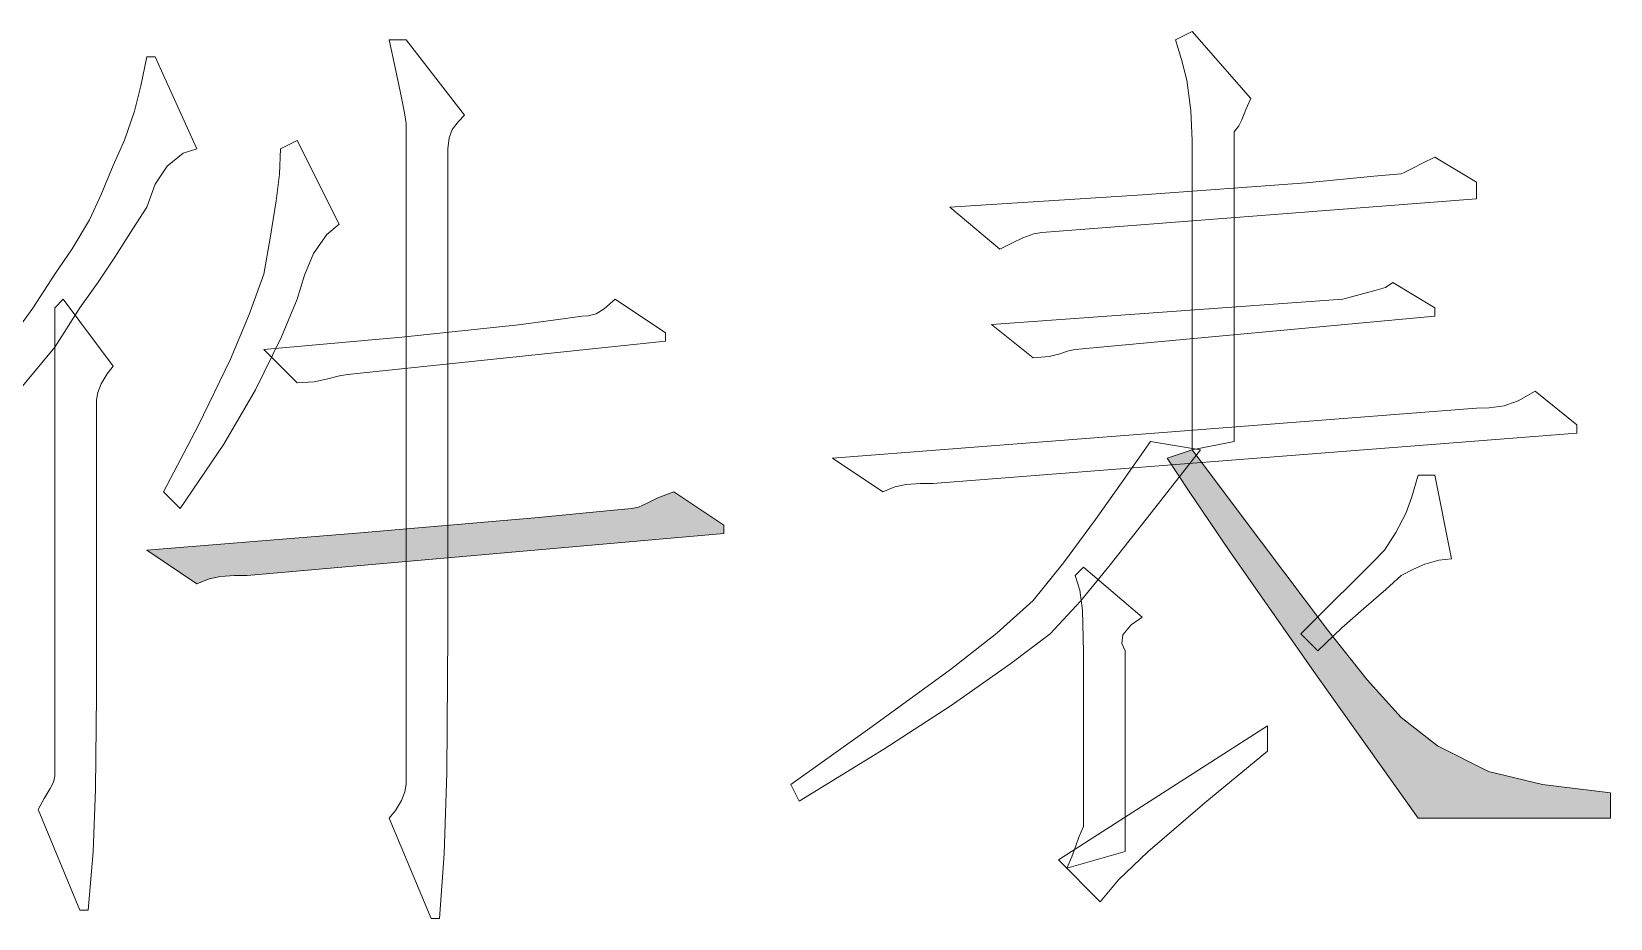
# Model space of a CAD drawing. Extents: x 457 to 4918, y -67 to 391.
# Drawn here: x 3565.27 to 3573.8, y 29.61 to 34.4 of the extents above; entities that cross this region are included whole.
import ezdxf

# ---------------------------------------------------------------- set-up
doc = ezdxf.new("R2010")
doc.units = 0
doc.header["$LTSCALE"] = 40
doc.header["$MEASUREMENT"] = 0
doc.layers.add('at_Entity', color=7, linetype='CONTINUOUS')
doc.layers.add('at_Solid', color=7, linetype='CONTINUOUS')

msp = doc.modelspace()

# ---------------------------------------------------------------- hatches: boundary and pattern name
at = {"layer": 'at_Solid'}
for points in [[(3572.7604, 30.1526), (3572.218, 30.9139), (3571.7434, 31.5925), (3571.5241, 31.9168), (3571.4044, 32.0963), (3571.54, 32.1415), (3571.9136, 31.6421), (3572.2703, 31.1694), (3572.4858, 30.8995), (3572.67, 30.695), (3572.8656, 30.5424), (3573.1408, 30.4047), (3573.4338, 30.3345), (3573.8, 30.2882), (3573.8, 30.1526)], [(3569.0087, 31.6894), (3566.4322, 31.4634), (3566.3644, 31.4627), (3566.2881, 31.4577), (3566.2265, 31.4443), (3566.161, 31.4182), (3565.8898, 31.599), (3567.024, 31.6916), (3567.9865, 31.7745), (3568.3761, 31.8115), (3568.5115, 31.825), (3568.5468, 31.8328), (3568.595, 31.8543), (3568.6526, 31.8827), (3568.7375, 31.9154), (3569.0087, 31.7346)]]:
    msp.add_hatch(color=0, dxfattribs=at).paths.add_polyline_path(points)

# ---------------------------------------------------------------- linework, layer by layer
at = {"layer": 'at_Entity', "color": 7, "lineweight": 20}
for p, q in [((3571.4496, 34.3563), (3571.54, 34.4015)), ((3571.54, 34.4015), (3571.8564, 34.0399)), ((3567.2006, 34.3563), (3567.291, 34.3563)), ((3567.2333, 34.1993), (3567.2006, 34.3563)), ((3567.291, 34.3563), (3567.6074, 33.9495)), ((3571.4823, 34.2512), (3571.4496, 34.3563)), ((3565.8569, 34.1088), (3565.8898, 34.2659)), ((3565.8898, 34.2659), (3565.935, 34.2659)), ((3565.935, 34.2659), (3566.161, 33.7687)), ((3571.5107, 34.1392), (3571.4823, 34.2512)), ((3567.2618, 34.0698), (3567.2333, 34.1993)), ((3571.5322, 33.9749), (3571.5107, 34.1392)), ((3565.8238, 33.9722), (3565.8569, 34.1088)), ((3567.2832, 33.9622), (3567.2618, 34.0698)), ((3565.769, 33.8146), (3565.8238, 33.9722)), ((3567.291, 33.9043), (3567.2832, 33.9622)), ((3571.54, 33.8139), (3571.5322, 33.9749)), ((3571.8295, 33.9799), (3571.8078, 33.9251)), ((3571.8564, 34.0399), (3571.8295, 33.9799)), ((3567.291, 33.7836), (3567.291, 33.9043)), ((3567.5742, 33.9149), (3567.5411, 33.8717)), ((3567.6074, 33.9495), (3567.5742, 33.9149)), ((3571.792, 33.8919), (3571.766, 33.8591)), ((3571.8078, 33.9251), (3571.792, 33.8919)), ((3565.709, 33.6783), (3565.769, 33.8146)), ((3566.613, 33.7687), (3566.7034, 33.8139)), ((3566.7034, 33.8139), (3566.9294, 33.3619)), ((3567.5238, 33.8275), (3567.517, 33.7687)), ((3567.5411, 33.8717), (3567.5238, 33.8275)), ((3571.54, 32.1415), (3571.54, 33.8139)), ((3571.766, 33.8591), (3571.766, 33.7059)), ((3566.0868, 33.7447), (3565.9991, 33.6753)), ((3566.161, 33.7687), (3566.0868, 33.7447)), ((3566.6063, 33.6308), (3566.613, 33.7687)), ((3567.291, 33.5012), (3567.291, 33.7836)), ((3567.517, 33.7687), (3567.517, 33.6324)), ((3571.766, 33.7059), (3571.766, 33.3597)), ((3572.7853, 33.6908), (3572.8508, 33.7235)), ((3572.8508, 33.7235), (3573.0768, 33.5879)), ((3565.6434, 33.5212), (3565.709, 33.6783)), ((3565.9991, 33.6753), (3565.936, 33.5766)), ((3566.5889, 33.488), (3566.6063, 33.6308)), ((3567.517, 33.6324), (3567.517, 33.2714)), ((3572.1562, 33.5849), (3572.5221, 33.6196)), ((3572.5221, 33.6196), (3572.67, 33.6331)), ((3572.67, 33.6331), (3572.6855, 33.6409)), ((3572.6855, 33.6409), (3572.7284, 33.6623)), ((3572.7284, 33.6623), (3572.7853, 33.6908)), ((3565.936, 33.5766), (3565.8898, 33.4523)), ((3571.2716, 33.5187), (3572.1562, 33.5849)), ((3573.0768, 33.5879), (3573.0768, 33.4975)), ((3565.5794, 33.3846), (3565.6434, 33.5212)), ((3565.8898, 33.4523), (3565.8142, 33.3358)), ((3566.5558, 33.2856), (3566.5889, 33.488)), ((3567.291, 32.8491), (3567.291, 33.5012)), ((3570.2291, 33.4523), (3571.2716, 33.5187)), ((3570.5003, 33.2263), (3570.2291, 33.4523)), ((3573.0768, 33.4975), (3570.7263, 33.3167)), ((3565.4865, 33.227), (3565.5794, 33.3846)), ((3565.8142, 33.3358), (3565.7165, 33.1835)), ((3566.5226, 33.0907), (3566.5558, 33.2856)), ((3566.8623, 33.3047), (3566.7911, 33.2022)), ((3566.9294, 33.3619), (3566.8623, 33.3047)), ((3570.6251, 33.2875), (3570.5658, 33.259)), ((3570.6847, 33.3089), (3570.6251, 33.2875)), ((3570.7263, 33.3167), (3570.6847, 33.3089)), ((3571.766, 33.3597), (3571.766, 32.8661)), ((3565.3925, 33.0907), (3565.4865, 33.227)), ((3566.7911, 33.2022), (3566.7429, 33.0861)), ((3567.517, 33.2714), (3567.517, 32.7248)), ((3570.5658, 33.259), (3570.5003, 33.2263)), ((3565.7165, 33.1835), (3565.6264, 33.0476)), ((3565.2738, 32.9065), (3565.3925, 33.0907)), ((3565.6264, 33.0476), (3565.5281, 32.9099)), ((3566.4435, 32.8738), (3566.5226, 33.0907)), ((3566.7429, 33.0861), (3566.7034, 32.9551)), ((3572.5853, 33.0194), (3572.6248, 33.0455)), ((3572.6248, 33.0455), (3572.8508, 32.9099)), ((3565.3925, 32.9099), (3565.4377, 32.9551)), ((3565.4377, 32.9551), (3565.709, 32.5935)), ((3566.7034, 32.9551), (3566.6172, 32.7531)), ((3568.3622, 32.903), (3568.4211, 32.9551)), ((3568.4211, 32.9551), (3568.6923, 32.7743)), ((3570.4551, 32.8195), (3572.3536, 32.9551)), ((3572.3536, 32.9551), (3572.4468, 32.9819)), ((3572.4468, 32.9819), (3572.5347, 33.0036)), ((3572.5347, 33.0036), (3572.5853, 33.0194)), ((3565.1176, 32.691), (3565.2738, 32.9065)), ((3565.5281, 32.9099), (3565.3925, 32.6966)), ((3565.3925, 32.7855), (3565.3925, 32.9099)), ((3566.3425, 32.6322), (3566.4435, 32.8738)), ((3568.1523, 32.8512), (3568.2402, 32.8647)), ((3568.2402, 32.8647), (3568.2749, 32.8661)), ((3568.2749, 32.8661), (3568.318, 32.8762)), ((3568.318, 32.8762), (3568.3622, 32.903)), ((3572.8508, 32.8647), (3570.9071, 32.6839)), ((3571.766, 32.8661), (3571.766, 32.1867)), ((3572.8508, 32.9099), (3572.8508, 32.8647)), ((3567.8983, 32.8165), (3568.1523, 32.8512))]:
    msp.add_line(p, q, dxfattribs=at)
at = {"layer": 'at_Entity', "color": 0, "lineweight": 20}
for p, q in [((3565.3925, 32.6821), (3565.3925, 32.7855)), ((3567.2677, 32.7503), (3567.8983, 32.8165)), ((3567.291, 32.0963), (3567.291, 32.8491)), ((3568.6923, 32.7743), (3568.6923, 32.7291)), ((3570.6811, 32.6387), (3570.4551, 32.8195)), ((3565.3925, 32.6966), (3565.1722, 32.4312)), ((3565.3925, 32.5793), (3565.3925, 32.6821)), ((3566.6172, 32.7531), (3566.4779, 32.4665)), ((3566.5226, 32.6839), (3567.2677, 32.7503)), ((3566.7034, 32.5031), (3566.5226, 32.6839)), ((3568.6923, 32.7291), (3566.9746, 32.5483)), ((3567.517, 32.7248), (3567.517, 31.9606)), ((3570.9071, 32.6839), (3570.8718, 32.6768)), ((3566.1666, 32.2707), (3566.3425, 32.6322)), ((3570.766, 32.6454), (3570.6811, 32.6387)), ((3570.8236, 32.6604), (3570.766, 32.6454)), ((3570.8718, 32.6768), (3570.8236, 32.6604)), ((3565.3925, 32.5031), (3565.3925, 32.5793)), ((3565.6758, 32.5525), (3565.6427, 32.4979)), ((3565.709, 32.5935), (3565.6758, 32.5525)), ((3566.8676, 32.5248), (3566.7949, 32.5098)), ((3566.9322, 32.5412), (3566.8676, 32.5248)), ((3566.9746, 32.5483), (3566.9322, 32.5412)), ((3565.3925, 32.4229), (3565.3925, 32.5031)), ((3565.6253, 32.4521), (3565.6186, 32.4127)), ((3565.6427, 32.4979), (3565.6253, 32.4521)), ((3566.4779, 32.4665), (3566.3058, 32.172)), ((3566.7949, 32.5098), (3566.7034, 32.5031)), ((3573.3016, 32.4058), (3573.3932, 32.4579)), ((3573.3932, 32.4579), (3573.6192, 32.2771)), ((3565.3925, 32.2541), (3565.3925, 32.4229)), ((3565.6186, 32.4127), (3565.6186, 32.3194)), ((3569.5963, 32.0963), (3573.0768, 32.3675)), ((3573.0768, 32.3675), (3573.1453, 32.3689)), ((3573.1453, 32.3689), (3573.2266, 32.3789)), ((3573.2266, 32.3789), (3573.3016, 32.4058)), ((3565.6186, 32.3194), (3565.6186, 32.0959)), ((3565.9802, 31.9154), (3566.1666, 32.2707)), ((3573.6192, 32.2771), (3573.6192, 32.2319)), ((3565.3925, 31.8674), (3565.3925, 32.2541)), ((3566.3058, 32.172), (3566.0706, 31.825)), ((3573.6192, 32.2319), (3570.1387, 31.9606)), ((3571.1568, 31.964), (3571.314, 32.1867)), ((3571.314, 32.1867), (3571.5852, 32.1415)), ((3571.766, 32.1867), (3571.54, 32.1415)), ((3565.6186, 32.0959), (3565.6186, 31.7721)), ((3567.291, 31.3581), (3567.291, 32.0963)), ((3569.8675, 31.9154), (3569.5963, 32.0963)), ((3571.5852, 32.1415), (3571.3373, 31.8272)), ((3571.4044, 32.0963), (3571.54, 32.1415)), ((3571.5241, 31.9168), (3571.4044, 32.0963)), ((3571.54, 32.1415), (3571.9136, 31.6421)), ((3572.7276, 31.8882), (3572.7604, 32.0058)), ((3572.7604, 32.0058), (3572.8508, 32.0058)), ((3572.8508, 32.0058), (3572.9412, 31.5538)), ((3566.0706, 31.825), (3565.9802, 31.9154)), ((3567.517, 31.9606), (3567.5163, 31.1548)), ((3568.6526, 31.8827), (3568.7375, 31.9154)), ((3568.7375, 31.9154), (3569.0087, 31.7346)), ((3569.9331, 31.9415), (3569.8675, 31.9154)), ((3569.9946, 31.9549), (3569.9331, 31.9415)), ((3570.0709, 31.9599), (3569.9946, 31.9549)), ((3570.1387, 31.9606), (3570.0709, 31.9599)), ((3571.0178, 31.7658), (3571.1568, 31.964)), ((3571.7434, 31.5925), (3571.5241, 31.9168)), ((3565.3925, 31.4182), (3565.3925, 31.8674)), ((3568.5115, 31.825), (3568.5468, 31.8328)), ((3568.5468, 31.8328), (3568.595, 31.8543)), ((3568.595, 31.8543), (3568.6526, 31.8827)), ((3572.6945, 31.7974), (3572.7276, 31.8882)), ((3565.6186, 31.7721), (3565.6186, 31.3278)), ((3567.024, 31.6916), (3567.9865, 31.7745)), ((3567.9865, 31.7745), (3568.3761, 31.8115)), ((3568.3761, 31.8115), (3568.5115, 31.825)), ((3570.8436, 31.5319), (3571.0178, 31.7658)), ((3571.3373, 31.8272), (3571.0965, 31.5202)), ((3572.6396, 31.6944), (3572.6945, 31.7974)), ((3565.8898, 31.599), (3567.024, 31.6916)), ((3569.0087, 31.6894), (3566.4322, 31.4634)), ((3569.0087, 31.7346), (3569.0087, 31.6894)), ((3572.5796, 31.599), (3572.6396, 31.6944)), ((3566.161, 31.4182), (3565.8898, 31.599)), ((3572.218, 30.9139), (3571.7434, 31.5925)), ((3571.9136, 31.6421), (3572.2703, 31.1694)), ((3572.5072, 31.5267), (3572.5796, 31.599)), ((3570.6811, 31.3278), (3570.8436, 31.5319)), ((3570.9071, 31.4634), (3570.9523, 31.5086)), ((3571.0965, 31.5202), (3570.9355, 31.3245)), ((3570.9523, 31.5086), (3571.2688, 31.2374)), ((3572.4236, 31.443), (3572.5072, 31.5267)), ((3572.7356, 31.4962), (3572.67, 31.4634)), ((3572.7971, 31.5246), (3572.7356, 31.4962)), ((3572.8734, 31.5461), (3572.7971, 31.5246)), ((3572.9412, 31.5538), (3572.8734, 31.5461)), ((3565.3925, 30.9807), (3565.3925, 31.4182)), ((3566.2265, 31.4443), (3566.161, 31.4182)), ((3566.2881, 31.4577), (3566.2265, 31.4443)), ((3566.3644, 31.4627), (3566.2881, 31.4577)), ((3566.4322, 31.4634), (3566.3644, 31.4627)), ((3570.9332, 31.3842), (3570.9071, 31.4634)), ((3572.2808, 31.3003), (3572.4236, 31.443)), ((3572.67, 31.4634), (3572.5867, 31.3872)), ((3565.6186, 31.3278), (3565.6178, 30.8186)), ((3567.291, 30.825), (3567.291, 31.3581)), ((3570.4834, 31.1504), (3570.6811, 31.3278)), ((3570.9355, 31.3245), (3570.7715, 31.147)), ((3570.9466, 31.2762), (3570.9332, 31.3842)), ((3572.5867, 31.3872), (3572.4675, 31.2844)), ((3570.9516, 31.0503), (3570.9466, 31.2762)), ((3571.2688, 31.2374), (3571.2101, 31.1965)), ((3572.1276, 31.147), (3572.2808, 31.3003)), ((3572.4675, 31.2844), (3572.349, 31.1809)), ((3567.5163, 31.1548), (3567.5113, 30.3965)), ((3570.2333, 30.9546), (3570.4834, 31.1504)), ((3570.7715, 31.147), (3570.5597, 30.9867)), ((3571.2101, 31.1965), (3571.1654, 31.1419)), ((3572.218, 31.0566), (3572.1276, 31.147)), ((3572.349, 31.1809), (3572.218, 31.0566)), ((3572.2703, 31.1694), (3572.4858, 30.8995)), ((3571.1654, 31.1419), (3571.1591, 31.0961)), ((3571.1591, 31.0961), (3571.1783, 31.0566)), ((3565.3925, 30.6719), (3565.3925, 30.9807)), ((3570.5597, 30.9867), (3570.2365, 30.7597)), ((3570.9523, 30.7854), (3570.9516, 31.0503)), ((3571.1783, 31.0566), (3571.1783, 30.9634)), ((3569.8103, 30.6477), (3570.2333, 30.9546)), ((3571.1783, 30.9634), (3571.1783, 30.7398)), ((3572.7604, 30.1526), (3572.218, 30.9139)), ((3572.4858, 30.8995), (3572.67, 30.695)), ((3565.6178, 30.8186), (3565.6128, 30.3093)), ((3567.291, 30.469), (3567.291, 30.825)), ((3570.2365, 30.7597), (3569.8733, 30.5244)), ((3570.9523, 30.5175), (3570.9523, 30.7854)), ((3571.1783, 30.7398), (3571.1783, 30.416)), ((3565.3925, 30.4648), (3565.3925, 30.6719)), ((3569.3703, 30.3334), (3569.8103, 30.6477)), ((3570.8167, 29.9266), (3571.9468, 30.6498)), ((3571.9468, 30.6498), (3571.9468, 30.5142)), ((3572.67, 30.695), (3572.8656, 30.5424)), ((3565.3925, 30.3786), (3565.3925, 30.4648)), ((3567.291, 30.3334), (3567.291, 30.469)), ((3569.8733, 30.5244), (3569.4155, 30.243)), ((3570.9523, 30.3193), (3570.9523, 30.5175)), ((3571.9468, 30.5142), (3571.6085, 30.2345)), ((3572.8656, 30.5424), (3573.1408, 30.4047)), ((3565.3858, 30.3458), (3565.3925, 30.3786)), ((3567.5113, 30.3965), (3567.4979, 29.9593)), ((3571.1783, 30.416), (3571.1783, 29.9718)), ((3573.1408, 30.4047), (3573.4338, 30.3345)), ((3565.3353, 30.2578), (3565.3684, 30.3126)), ((3565.3684, 30.3126), (3565.3858, 30.3458)), ((3565.6128, 30.3093), (3565.5994, 29.9707)), ((3567.2669, 30.2481), (3567.2843, 30.2939)), ((3567.2843, 30.2939), (3567.291, 30.3334)), ((3569.4155, 30.243), (3569.3703, 30.3334)), ((3570.9523, 30.1752), (3570.9523, 30.3193)), ((3573.4338, 30.3345), (3573.8, 30.2882)), ((3565.3021, 30.1978), (3565.3353, 30.2578)), ((3567.2338, 30.1935), (3567.2669, 30.2481)), ((3571.6085, 30.2345), (3571.2999, 29.9707)), ((3573.8, 30.2882), (3573.8, 30.1526)), ((3565.5281, 29.6554), (3565.3021, 30.1978)), ((3567.2006, 30.1526), (3567.2338, 30.1935)), ((3567.4266, 29.6102), (3567.2006, 30.1526)), ((3570.9523, 30.1074), (3570.9523, 30.1752)), ((3573.8, 30.1526), (3572.7604, 30.1526)), ((3570.9105, 30.002), (3570.9263, 30.0485)), ((3570.9263, 30.0485), (3570.9523, 30.1074)), ((3565.5994, 29.9707), (3565.5733, 29.6554)), ((3567.4979, 29.9593), (3567.4718, 29.6102)), ((3571.1783, 29.9718), (3570.8619, 29.8814)), ((3570.8888, 29.9421), (3570.9105, 30.002)), ((3571.2999, 29.9707), (3571.1421, 29.8192)), ((3571.0427, 29.7006), (3570.8167, 29.9266)), ((3570.8619, 29.8814), (3570.8888, 29.9421)), ((3571.1421, 29.8192), (3571.0427, 29.7006)), ((3565.5733, 29.6554), (3565.5281, 29.6554)), ((3567.4718, 29.6102), (3567.4266, 29.6102))]:
    msp.add_line(p, q, dxfattribs=at)

doc.saveas('drawing.dxf')
